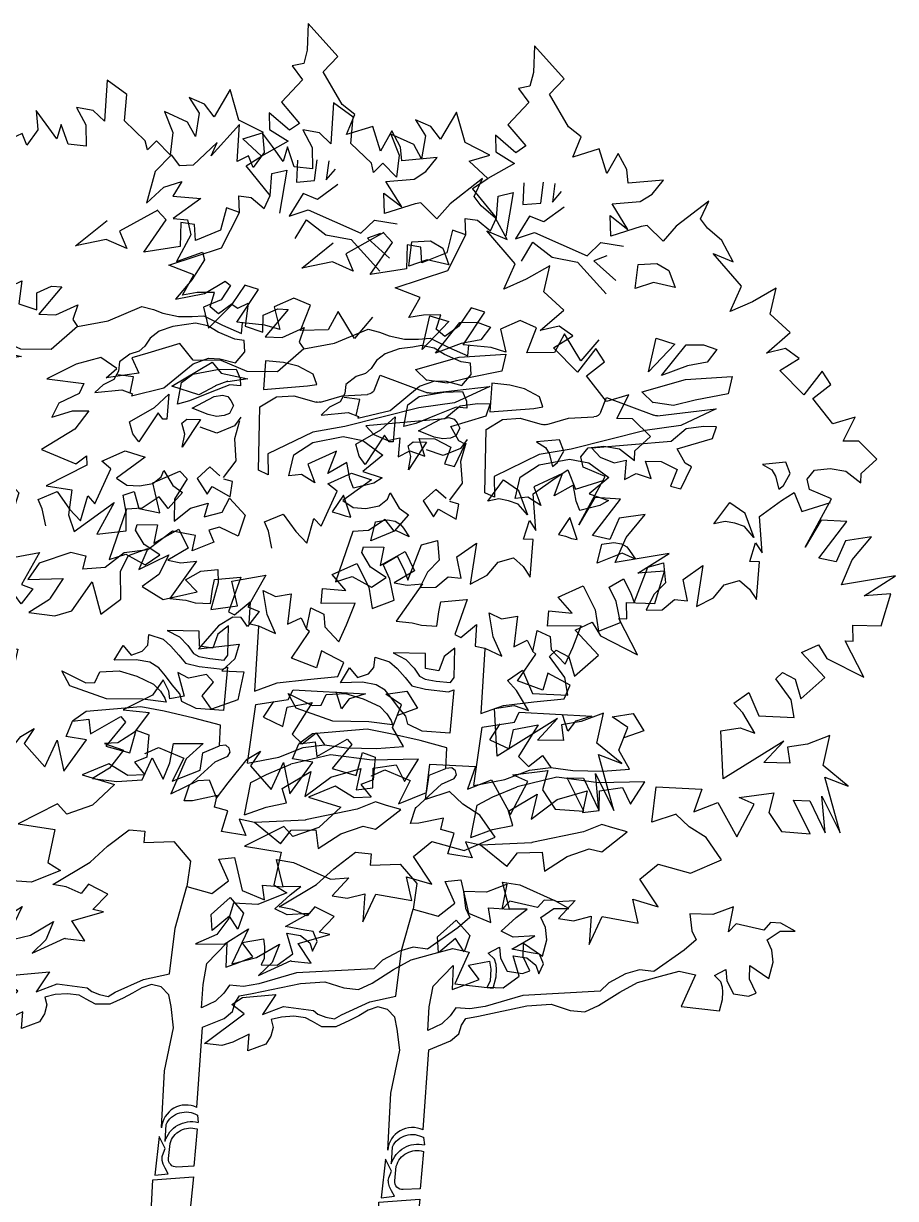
# Model space of a CAD drawing. Header units: millimetres. Extents: x 1514 to 1688, y 984 to 1013.
# Drawn here: x 1516.957 to 1520.075, y 1006.043 to 1010.245 of the extents above; entities that cross this region are included whole.
import ezdxf

# ---------------------------------------------------------------- set-up
doc = ezdxf.new("R2010")
doc.units = ezdxf.units.MM
doc.layers.add('T2', color=5, linetype='Continuous')

# ---------------------------------------------------------------- blocks, each defined once
blk = doc.blocks.new('E13')
at = {"color": 62, "true_color": 0xacc205}
for p, q in [((1.6763, 20.3202), (1.674, 20.2511)), ((1.7534, 20.2347), (1.6763, 20.3202)), ((1.674, 20.2511), (1.6645, 20.2158)), ((1.6645, 20.2158), (1.6348, 20.2097)), ((1.6348, 20.2097), (1.6613, 20.1735)), ((1.7151, 20.1948), (1.7534, 20.2347)), ((1.7534, 20.2347), (1.7534, 20.2347)), ((1.7647, 20.1096), (1.7151, 20.1948)), ((1.1534, 20.1726), (1.1463, 20.0659)), ((1.2047, 20.1354), (1.1534, 20.1726)), ((1.1983, 20.0668), (1.2047, 20.1354)), ((1.367, 20.1278), (1.3931, 20.0868)), ((1.4063, 20.1105), (1.367, 20.1278)), ((2.1297, 19.9168), (2.0451, 19.8513)), ((2.1083, 19.8702), (2.1297, 19.9168)), ((2.1262, 19.8461), (2.1083, 19.8702)), ((2.1635, 19.8138), (2.1262, 19.8461)), ((0.7822, 19.8285), (0.7455, 19.7593)), ((2.1934, 19.7584), (2.1635, 19.8138)), ((0.7455, 19.7593), (0.8128, 19.7834)), ((0.8128, 19.7834), (0.8178, 19.7641)), ((2.1412, 19.7806), (2.1934, 19.7584)), ((2.2143, 19.6951), (2.1412, 19.7806)), ((0.8178, 19.7641), (0.7854, 19.7116)), ((0.7854, 19.7116), (0.7429, 19.6618)), ((0.8179, 19.6761), (0.8715, 19.708)), ((0.8858, 19.6974), (0.861, 19.6595)), ((0.8715, 19.708), (0.8858, 19.6974)), ((2.1854, 19.6291), (2.2143, 19.6951)), ((0.7429, 19.6618), (0.8179, 19.6761)), ((0.861, 19.6595), (0.8152, 19.6411)), ((0.8152, 19.6411), (0.8281, 19.5862)), ((0.8281, 19.5862), (0.8896, 19.6479)), ((0.8896, 19.6479), (0.9048, 19.638)), ((0.9048, 19.638), (0.9316, 19.6511)), ((0.9316, 19.6511), (0.924, 19.5911)), ((0.9708, 19.6197), (1.009, 19.6368)), ((1.0353, 19.6348), (0.976, 19.5636)), ((0.9701, 19.5754), (0.9708, 19.6197)), ((0.924, 19.5911), (0.9701, 19.5754)), ((0.7538, 19.5464), (0.6704, 19.5214)), ((0.7884, 19.5029), (0.7538, 19.5464)), ((0.976, 19.5636), (1.0203, 19.5621)), ((1.9925, 19.5597), (2.0417, 19.5445)), ((0.7331, 19.4351), (0.8383, 19.4972)), ((0.7884, 19.5029), (0.7884, 19.5029)), ((0.8614, 19.5022), (0.7884, 19.5029)), ((0.8383, 19.4972), (0.8616, 19.4689)), ((0.9293, 19.4732), (0.8614, 19.5022)), ((2.3765, 19.4128), (2.3142, 19.4763)), ((2.4247, 19.4743), (2.3765, 19.4128)), ((2.4467, 19.4396), (2.4247, 19.4743)), ((2.0687, 19.4523), (2.1906, 19.4601)), ((2.1906, 19.4601), (2.1796, 19.4154)), ((2.1796, 19.4154), (2.0938, 19.3984)), ((2.4004, 19.4034), (2.4467, 19.4396)), ((2.4521, 19.3369), (2.4004, 19.4034)), ((2.0711, 19.3244), (2.0318, 19.2914)), ((2.0318, 19.2914), (1.8258, 19.2738)), ((2.0473, 19.272), (2.1393, 19.2991)), ((2.068, 19.2345), (2.0473, 19.272)), ((1.7676, 19.2453), (1.818, 19.2357)), ((1.9653, 19.2404), (2.0058, 19.2392)), ((2.0058, 19.2392), (2.047, 19.2182)), ((2.0844, 19.2256), (2.068, 19.2345)), ((2.33, 19.2372), (2.2697, 19.2315)), ((2.2697, 19.2315), (2.2933, 19.2172)), ((2.341, 19.2079), (2.33, 19.2372)), ((0.6836, 19.1839), (0.7541, 19.2137)), ((0.7541, 19.2137), (0.7734, 19.1941)), ((1.9105, 19.1924), (1.9409, 19.2082)), ((2.047, 19.2182), (2.0304, 19.1748)), ((2.047, 19.2182), (2.047, 19.2182)), ((2.0572, 19.1679), (2.0844, 19.2256)), ((2.2933, 19.2172), (2.3034, 19.2013)), ((2.3034, 19.2013), (2.3114, 19.1674)), ((2.3235, 19.177), (2.341, 19.2079)), ((2.3854, 19.1931), (2.4042, 19.2163)), ((2.4042, 19.2163), (2.4451, 19.2208)), ((0.7022, 19.1059), (0.6836, 19.1839)), ((0.7734, 19.1941), (0.7398, 19.1409)), ((2.0304, 19.1748), (2.0572, 19.1679)), ((2.3114, 19.1674), (2.3235, 19.177)), ((2.3917, 19.1661), (2.3854, 19.1931)), ((0.7398, 19.1409), (0.7393, 19.0841)), ((0.8642, 19.1076), (0.8833, 19.144)), ((0.8833, 19.144), (0.9234, 19.0993)), ((2.3186, 19.1376), (2.3513, 19.1586)), ((2.3513, 19.1586), (2.3713, 19.1089)), ((2.4486, 19.1417), (2.3917, 19.1661)), ((0.647, 19.1166), (0.7022, 19.1059)), ((0.7393, 19.0841), (0.7816, 19.1177)), ((0.7816, 19.1177), (0.8273, 19.1304)), ((0.8273, 19.1304), (0.817, 19.0952)), ((0.817, 19.0952), (0.8642, 19.1076)), ((2.1431, 19.0771), (2.1845, 19.1327)), ((2.1845, 19.1327), (2.2233, 19.1059)), ((0.9234, 19.0993), (0.906, 19.0448)), ((0.9741, 19.0821), (1.023, 19.1022)), ((0.9847, 19.0578), (0.9741, 19.0821)), ((1.023, 19.1022), (1.0558, 19.0569)), ((2.1974, 19.0787), (2.1723, 19.0833)), ((2.2225, 19.07), (2.1974, 19.0787)), ((0.7346, 19.0579), (0.6711, 19.0098)), ((0.7943, 19.0466), (0.7346, 19.0579)), ((0.8574, 19.0683), (0.8295, 19.0602)), ((0.8295, 19.0602), (0.8422, 19.0289)), ((0.906, 19.0448), (0.8574, 19.0683)), ((0.9935, 19.0135), (0.9847, 19.0578)), ((1.0558, 19.0569), (1.0838, 19.0264)), ((1.2444, 19.0595), (1.2036, 19.057)), ((1.8389, 18.9743), (1.851, 19.0237)), ((0.8089, 18.9537), (0.8528, 18.9579)), ((1.9353, 18.8721), (1.9707, 18.9642)), ((1.9707, 18.9642), (2.0122, 18.9753)), ((2.0169, 18.9238), (1.9869, 18.8928)), ((1.3854, 18.921), (1.3165, 18.8239)), ((1.7382, 18.8864), (1.803, 18.9156)), ((1.9869, 18.8928), (1.9668, 18.8527)), ((0.8346, 18.854), (0.9043, 18.8639)), ((1.4225, 18.8109), (1.4272, 18.8485)), ((1.9668, 18.8527), (2.0085, 18.8533)), ((2.5324, 18.6778), (2.4839, 18.7725)), ((2.4368, 18.7268), (2.5324, 18.6778)), ((0.7489, 18.69), (0.7651, 18.629)), ((0.7762, 18.6755), (0.7489, 18.69)), ((0.8235, 18.6852), (0.7762, 18.6755)), ((0.8417, 18.6648), (0.8235, 18.6852)), ((0.9207, 18.6921), (0.9046, 18.6194)), ((0.7106, 18.6711), (0.683, 18.6315)), ((0.7254, 18.6415), (0.7106, 18.6711)), ((0.8117, 18.6292), (0.8417, 18.6648)), ((0.8417, 18.6648), (0.8417, 18.6648)), ((0.683, 18.6315), (0.6069, 18.5929)), ((0.7277, 18.6216), (0.7254, 18.6415)), ((0.7651, 18.629), (0.7277, 18.6216)), ((0.8364, 18.5951), (0.8117, 18.6292)), ((0.9046, 18.6194), (0.8364, 18.5951)), ((2.2338, 18.6381), (2.2595, 18.5772)), ((0.6069, 18.5929), (0.6738, 18.5859)), ((0.6738, 18.5859), (0.6358, 18.5347)), ((2.2495, 18.5325), (2.2184, 18.5852)), ((2.2595, 18.5772), (2.3512, 18.5731)), ((0.6358, 18.5347), (0.5928, 18.5076)), ((0.6358, 18.5347), (0.6358, 18.5347)), ((2.1609, 18.5384), (2.2116, 18.5459)), ((2.1674, 18.4137), (2.1609, 18.5384)), ((2.2116, 18.5459), (2.2495, 18.5325)), ((0.5928, 18.5076), (0.5578, 18.5057)), ((0.5578, 18.5057), (0.6076, 18.4886)), ((0.7282, 18.4548), (0.7377, 18.5052)), ((0.7377, 18.5052), (0.8144, 18.5058)), ((0.7377, 18.5052), (0.7377, 18.5052)), ((0.8144, 18.5058), (0.7707, 18.4656)), ((1.201, 18.5028), (1.1497, 18.4404)), ((2.3245, 18.5116), (2.1674, 18.4137)), ((2.2729, 18.4559), (2.3245, 18.5116)), ((0.6076, 18.4886), (0.5707, 18.4411)), ((0.6556, 18.4111), (0.6819, 18.4686)), ((0.6819, 18.4686), (0.7106, 18.4125)), ((0.7707, 18.4656), (0.7305, 18.375)), ((0.8797, 18.4034), (0.9288, 18.4649)), ((0.9288, 18.4649), (0.9637, 18.486)), ((0.9637, 18.486), (0.938, 18.4471)), ((0.5707, 18.4411), (0.5269, 18.4141)), ((0.7106, 18.4125), (0.7282, 18.4548)), ((0.938, 18.4471), (0.991, 18.3862)), ((0.991, 18.3862), (1.0231, 18.4558)), ((1.2869, 18.4367), (1.353, 18.4089)), ((0.5269, 18.4141), (0.59, 18.4066)), ((0.59, 18.4066), (0.6556, 18.4111)), ((0.7305, 18.375), (0.8013, 18.4094)), ((0.8013, 18.4094), (0.8299, 18.411)), ((0.8299, 18.411), (0.849, 18.363)), ((0.849, 18.363), (0.8797, 18.4034)), ((1.2565, 18.4114), (1.2242, 18.3987)), ((1.683, 18.3741), (1.6675, 18.309)), ((2.2476, 18.348), (2.2083, 18.3651)), ((1.8515, 18.2237), (1.9169, 18.2756)), ((2.1626, 18.2029), (2.1226, 18.2609)), ((1.6695, 18.2471), (1.5362, 18.2414)), ((1.7615, 18.2117), (1.8189, 18.2319))]:
    blk.add_line(p, q, dxfattribs=at)
at = {"color": 84, "true_color": 0x2aaf18}
for p, q in [((1.4736, 20.1481), (1.4314, 20.0774)), ((1.496, 20.0687), (1.4736, 20.1481)), ((1.6613, 20.1735), (1.6067, 20.1152)), ((0.9092, 20.1163), (0.8358, 20.0347)), ((0.9029, 20.0201), (0.9092, 20.1163)), ((1.6067, 20.1152), (1.6537, 20.0604)), ((0.9692, 20.0938), (0.973, 20.0443)), ((0.9949, 20.0586), (0.9692, 20.0938)), ((1.074, 20.1018), (1.0979, 20.0564)), ((1.117, 20.0939), (1.074, 20.1018)), ((1.1463, 20.0659), (1.117, 20.0939)), ((1.3025, 20.0911), (1.324, 20.0364)), ((1.3621, 20.0638), (1.3025, 20.0911)), ((1.3931, 20.0868), (1.3828, 20.0262)), ((1.4314, 20.0774), (1.4063, 20.1105)), ((1.5751, 20.0881), (1.5756, 20.0445)), ((1.6277, 20.0424), (1.5751, 20.0881)), ((1.7976, 20.0835), (1.7647, 20.1096)), ((0.8506, 20.0688), (0.7885, 20.0099)), ((0.8358, 20.0347), (0.8506, 20.0688)), ((1.0223, 20.0197), (0.9949, 20.0586)), ((1.0336, 20.0575), (1.0223, 20.0197)), ((1.0516, 20.0061), (1.0336, 20.0575)), ((1.0979, 20.0564), (1.0985, 20.0006)), ((1.2523, 20.0153), (1.1983, 20.0668)), ((1.3828, 20.0262), (1.3621, 20.0638)), ((1.5598, 20.0362), (1.496, 20.0687)), ((1.6537, 20.0604), (1.6277, 20.0424)), ((1.7757, 20.031), (1.7976, 20.0835)), ((0.7318, 20.037), (0.6895, 19.994)), ((0.7542, 20.008), (0.7318, 20.037)), ((0.9324, 20.0341), (0.9029, 20.0201)), ((0.9442, 20.0037), (0.9324, 20.0341)), ((0.9729, 20.0432), (0.9442, 20.0037)), ((0.973, 20.0443), (0.9729, 20.0432)), ((1.324, 20.0364), (1.3177, 19.9789)), ((1.5066, 20.0205), (1.5598, 20.0362)), ((1.5756, 20.0445), (1.6244, 20.0142)), ((1.8445, 20.0523), (1.7757, 20.031)), ((1.8642, 19.9883), (1.8445, 20.0523)), ((1.8939, 20.0409), (1.8642, 19.9883)), ((1.9162, 19.9986), (1.8939, 20.0409)), ((0.6895, 19.994), (0.6672, 19.9112)), ((0.7885, 20.0099), (0.7542, 20.008)), ((1.0985, 20.0006), (1.0516, 20.0061)), ((1.258, 19.9911), (1.2523, 20.0153)), ((1.2815, 20.015), (1.258, 19.9911)), ((1.3177, 19.9789), (1.2815, 20.015)), ((1.5551, 19.9751), (1.5066, 20.0205)), ((1.6244, 20.0142), (1.5551, 19.9751)), ((1.9202, 19.9631), (1.9162, 19.9986)), ((0.7121, 19.9533), (0.7595, 19.9678)), ((0.7595, 19.9678), (0.7358, 19.9298)), ((0.7595, 19.9678), (0.7595, 19.9678)), ((1.5153, 19.9497), (1.5551, 19.9751)), ((2.0118, 19.9713), (1.9202, 19.9631)), ((1.9825, 19.9348), (2.0118, 19.9713)), ((0.6672, 19.9112), (0.7121, 19.9533)), ((1.5776, 19.8729), (1.5153, 19.9497)), ((1.9515, 19.9153), (1.9825, 19.9348)), ((0.7358, 19.9298), (0.8084, 19.9231)), ((0.8084, 19.9231), (0.7362, 19.8718)), ((1.8782, 19.9095), (1.9515, 19.9153)), ((1.9194, 19.843), (1.8782, 19.9095)), ((0.7362, 19.8718), (0.7738, 19.8681)), ((1.4961, 19.8716), (1.5279, 19.8673)), ((1.4976, 19.8287), (1.4961, 19.8716)), ((1.8729, 19.8788), (1.9194, 19.843)), ((1.8745, 19.8256), (1.8729, 19.8788)), ((0.7738, 19.8681), (0.7822, 19.8285)), ((1.4634, 19.8408), (1.4486, 19.7821)), ((1.4976, 19.8287), (1.4634, 19.8408)), ((1.5279, 19.8673), (1.5618, 19.839)), ((1.9541, 19.8506), (1.8745, 19.8256)), ((1.9695, 19.8532), (1.9541, 19.8506)), ((2.011, 19.8122), (1.9695, 19.8532)), ((1.9695, 19.8532), (1.9695, 19.8532)), ((2.0451, 19.8513), (2.011, 19.8122)), ((2.0451, 19.8513), (2.0451, 19.8513)), ((0.7822, 19.8285), (0.7822, 19.8285)), ((1.2848, 19.8347), (1.1858, 19.7795)), ((1.2491, 19.7254), (1.3067, 19.8092)), ((1.2847, 19.8336), (1.2848, 19.8347)), ((1.3067, 19.8092), (1.2847, 19.8336)), ((1.4508, 19.7365), (1.4976, 19.8287)), ((1.0711, 19.742), (1.1531, 19.8077)), ((1.1858, 19.7795), (1.2043, 19.7345)), ((1.3449, 19.8025), (1.3431, 19.7401)), ((1.3804, 19.7968), (1.3449, 19.8025)), ((1.383, 19.756), (1.3804, 19.7968)), ((1.4486, 19.7821), (1.383, 19.756)), ((1.1512, 19.7586), (1.0711, 19.742)), ((1.2043, 19.7345), (1.1512, 19.7586)), ((1.9379, 19.6889), (1.9457, 19.7517)), ((1.9457, 19.7517), (1.9941, 19.7547)), ((1.9941, 19.7547), (2.026, 19.736)), ((1.3431, 19.7401), (1.2491, 19.7254)), ((1.3136, 19.6912), (1.4508, 19.7365)), ((1.3431, 19.7401), (1.3431, 19.7401)), ((2.026, 19.736), (2.0424, 19.6923)), ((1.3791, 19.6662), (1.3136, 19.6912)), ((1.9857, 19.705), (1.9379, 19.6889)), ((2.0424, 19.6923), (1.9857, 19.705)), ((2.3048, 19.6901), (2.2434, 19.655)), ((2.2893, 19.6222), (2.3048, 19.6901)), ((1.3493, 19.6135), (1.3791, 19.6662)), ((1.009, 19.6368), (1.0353, 19.6348)), ((1.5115, 19.639), (1.4783, 19.5904)), ((1.4909, 19.5431), (1.5467, 19.6279)), ((1.5467, 19.6279), (1.5115, 19.639)), ((2.2434, 19.655), (2.1854, 19.6291)), ((1.3877, 19.62), (1.3493, 19.6135)), ((1.4324, 19.6204), (1.3877, 19.62)), ((1.4209, 19.5834), (1.4324, 19.6204)), ((1.6387, 19.6057), (1.5877, 19.5831)), ((1.6819, 19.5872), (1.6387, 19.6057)), ((2.3415, 19.5747), (2.2893, 19.6222)), ((1.0203, 19.5621), (1.0772, 19.588)), ((1.0772, 19.588), (1.064, 19.55)), ((1.1558, 19.5468), (1.2439, 19.5837)), ((1.2439, 19.5837), (1.2736, 19.5757)), ((1.2984, 19.5662), (1.3386, 19.5575)), ((1.4433, 19.5646), (1.4209, 19.5834)), ((1.4783, 19.5904), (1.4433, 19.5646)), ((1.5877, 19.5831), (1.6021, 19.524)), ((1.6561, 19.5218), (1.6819, 19.5872)), ((1.7546, 19.5711), (1.7282, 19.523)), ((1.7966, 19.5008), (1.7546, 19.5711)), ((2.2797, 19.5214), (2.3415, 19.5747)), ((1.064, 19.55), (1.0767, 19.532)), ((1.0767, 19.532), (1.1558, 19.5468)), ((1.5632, 19.5357), (1.4909, 19.5431)), ((1.6021, 19.524), (1.5632, 19.5357)), ((1.8436, 19.5559), (1.7966, 19.5008)), ((1.9725, 19.4721), (1.9925, 19.5597)), ((2.0417, 19.5445), (1.9725, 19.4721)), ((2.007, 19.4627), (2.0707, 19.5423)), ((2.0707, 19.5423), (2.1154, 19.5427)), ((2.1154, 19.5427), (2.1505, 19.5305)), ((0.5483, 19.5099), (0.4844, 19.4921)), ((0.5897, 19.4813), (0.5483, 19.5099)), ((0.6704, 19.5214), (0.6288, 19.5086)), ((0.6288, 19.5086), (0.6475, 19.4693)), ((1.0767, 19.532), (1.0077, 19.4721)), ((1.7282, 19.523), (1.6561, 19.5218)), ((2.1505, 19.5305), (2.1252, 19.4973)), ((2.3288, 19.5329), (2.2797, 19.5214)), ((2.3142, 19.4763), (2.3647, 19.5074)), ((2.3647, 19.5074), (2.3288, 19.5329)), ((0.4844, 19.4921), (0.4084, 19.4543)), ((0.5623, 19.4569), (0.5897, 19.4813)), ((1.0077, 19.4721), (0.9293, 19.4732)), ((1.2512, 19.4808), (1.2369, 19.4678)), ((1.265, 19.5016), (1.2512, 19.4808)), ((2.0741, 19.4879), (2.007, 19.4627)), ((2.1252, 19.4973), (2.0741, 19.4879)), ((0.4084, 19.4543), (0.5041, 19.4424)), ((0.5041, 19.4424), (0.4918, 19.4157)), ((0.6475, 19.4693), (0.5623, 19.4569)), ((0.8789, 19.4478), (0.8458, 19.436)), ((0.8616, 19.4689), (0.9306, 19.4541)), ((0.9306, 19.4541), (0.8788, 19.4467)), ((0.8788, 19.4467), (0.8789, 19.4478)), ((1.2125, 19.4602), (1.1855, 19.4395)), ((1.2369, 19.4678), (1.2125, 19.4602)), ((1.9564, 19.4203), (2.0687, 19.4523)), ((0.4918, 19.4157), (0.4396, 19.3913)), ((0.8034, 19.4127), (0.7331, 19.4351)), ((0.8457, 19.4352), (0.8034, 19.4127)), ((0.8458, 19.436), (0.8457, 19.4352)), ((1.1826, 19.4159), (1.1707, 19.3941)), ((1.1855, 19.4395), (1.1826, 19.4159)), ((1.9845, 19.3916), (1.9563, 19.4192)), ((0.4396, 19.3913), (0.4208, 19.3548)), ((0.4396, 19.3913), (0.4396, 19.3913)), ((1.1707, 19.3941), (1.1431, 19.3802)), ((1.2223, 19.4007), (1.1814, 19.4057)), ((1.2129, 19.3586), (1.2223, 19.4007)), ((1.849, 19.3683), (1.8632, 19.4055)), ((1.8632, 19.4055), (1.9867, 19.3595)), ((2.0378, 19.3846), (1.9845, 19.3924)), ((1.9845, 19.3924), (1.9845, 19.3916)), ((2.0938, 19.3984), (2.0378, 19.3846)), ((0.4208, 19.3548), (0.4751, 19.3707)), ((0.4751, 19.3707), (0.5168, 19.3713)), ((0.5168, 19.3713), (0.481, 19.3237)), ((1.1431, 19.3802), (1.1215, 19.3599)), ((1.1215, 19.3599), (1.1913, 19.3671)), ((1.1913, 19.3671), (1.2189, 19.3563)), ((1.2167, 19.3519), (1.3005, 19.372)), ((1.2189, 19.3563), (1.2167, 19.3519)), ((1.2769, 19.3215), (1.3137, 19.3558)), ((1.3137, 19.3558), (1.3087, 19.2907)), ((1.9963, 19.3584), (2.1482, 19.3761)), ((2.149, 19.3761), (2.0566, 19.3331)), ((2.1482, 19.3761), (2.149, 19.3761)), ((2.5103, 19.3541), (2.4521, 19.3369)), ((2.479, 19.2921), (2.5103, 19.3541)), ((0.481, 19.3237), (0.3943, 19.2705)), ((1.2115, 19.284), (1.2769, 19.3215)), ((2.0566, 19.3331), (1.9639, 19.3201)), ((2.1162, 19.3304), (2.0711, 19.3244)), ((2.1492, 19.3298), (2.1162, 19.3304)), ((2.1393, 19.2991), (2.1492, 19.3298)), ((1.2861, 19.3076), (1.2359, 19.2318)), ((1.2981, 19.2907), (1.2861, 19.3076)), ((1.3087, 19.2907), (1.2981, 19.2907)), ((1.3477, 19.2801), (1.3606, 19.2905)), ((1.3958, 19.2897), (1.3485, 19.2175)), ((1.3606, 19.2905), (1.3958, 19.2897)), ((2.5199, 19.2919), (2.479, 19.2921)), ((2.5664, 19.2456), (2.5199, 19.2919)), ((0.3943, 19.2705), (0.4835, 19.2334)), ((1.2205, 19.2528), (1.2115, 19.284)), ((1.355, 19.2519), (1.3477, 19.2801)), ((0.5116, 19.2293), (0.406, 19.1759)), ((0.4835, 19.2334), (0.5108, 19.254)), ((0.5108, 19.254), (0.5116, 19.2293)), ((0.5108, 19.254), (0.5108, 19.254)), ((1.2359, 19.2318), (1.2205, 19.2528)), ((1.3485, 19.2175), (1.355, 19.2519)), ((2.5256, 19.2081), (2.5664, 19.2456)), ((1.5717, 19.2004), (1.5724, 19.1462)), ((2.4451, 19.2208), (2.4863, 19.2138)), ((2.4863, 19.2138), (2.5249, 19.1835)), ((2.5249, 19.1835), (2.5256, 19.2081)), ((0.406, 19.1759), (0.4726, 19.1652)), ((0.4726, 19.1652), (0.4647, 19.1003)), ((1.2721, 19.1237), (1.2942, 19.141)), ((1.2942, 19.141), (1.3012, 19.1575)), ((1.3012, 19.1575), (1.3239, 19.1179)), ((1.4201, 19.1664), (1.3871, 19.1367)), ((1.3871, 19.1367), (1.4135, 19.0954)), ((1.4466, 19.1433), (1.4201, 19.1664)), ((1.5724, 19.1462), (1.5467, 19.1577)), ((2.2613, 19.0965), (2.3186, 19.1376)), ((2.3186, 19.1376), (2.3186, 19.1376)), ((2.3802, 19.0162), (2.4486, 19.1417)), ((0.4795, 19.0574), (0.583, 19.1329)), ((0.583, 19.1329), (0.5377, 19.0503)), ((1.2374, 19.1169), (1.2721, 19.1237)), ((1.2374, 19.1169), (1.2374, 19.1169)), ((1.3239, 19.1179), (1.349, 19.1)), ((1.4135, 19.0954), (1.4267, 19.1152)), ((1.4267, 19.1152), (1.473, 19.0888)), ((1.4796, 19.1284), (1.4565, 19.135)), ((1.473, 19.0888), (1.4796, 19.1284)), ((2.3713, 19.1089), (2.446, 19.1325)), ((0.4647, 19.1003), (0.4795, 19.0574)), ((0.4647, 19.1003), (0.4647, 19.1003)), ((1.2883, 19.0884), (1.2444, 19.0595)), ((1.3117, 19.0582), (1.2883, 19.0884)), ((1.349, 19.1), (1.3117, 19.0582)), ((2.1723, 19.0833), (2.1431, 19.0771)), ((2.2233, 19.1059), (2.2232, 19.1051)), ((2.2232, 19.1051), (2.2468, 19.0416)), ((2.2684, 19.0012), (2.2613, 19.0965)), ((2.4216, 19.0869), (2.3802, 19.0162)), ((2.416, 18.988), (2.4887, 19.0829)), ((2.4887, 19.0829), (2.4216, 19.0869)), ((2.4887, 19.0829), (2.4887, 19.0829)), ((1.7571, 19.0449), (1.7726, 19.0392)), ((2.2468, 19.0416), (2.2225, 19.07)), ((1.2268, 19.0021), (1.2317, 19.0169)), ((1.2317, 19.0169), (1.2847, 19.0159)), ((1.2847, 19.0159), (1.2745, 18.9682)), ((1.7726, 19.0392), (1.7875, 19.0361)), ((1.851, 19.0237), (1.8828, 19.0288)), ((1.8828, 19.0288), (1.9023, 19.0254)), ((1.9023, 19.0254), (1.916, 19.0168)), ((1.916, 19.0168), (1.9237, 19.0076)), ((2.2363, 18.979), (2.2514, 19.0272)), ((2.2514, 19.0272), (2.2684, 19.0012)), ((2.4849, 19.0328), (2.4607, 18.9778)), ((2.5528, 19.0428), (2.4849, 19.0328)), ((2.5028, 18.9833), (2.5528, 19.0428)), ((0.4704, 19.0024), (0.3879, 18.9746)), ((0.5087, 18.9927), (0.4704, 19.0024)), ((0.5015, 18.9591), (0.5106, 18.9925)), ((0.5106, 18.9925), (0.5087, 18.9927)), ((1.2496, 18.9644), (1.2268, 19.0021)), ((1.2745, 18.9682), (1.3399, 19.0049)), ((1.3399, 19.0049), (1.3644, 18.9548)), ((1.9042, 19.0007), (1.8389, 18.9743)), ((1.939, 18.9847), (1.9042, 19.0007)), ((1.9237, 19.0076), (1.939, 18.9847)), ((2.4607, 18.9778), (2.416, 18.988)), ((0.3879, 18.9746), (0.359, 18.9321)), ((0.5595, 18.9633), (0.5015, 18.9591)), ((1.2901, 18.9378), (1.2496, 18.9644)), ((1.3644, 18.9548), (1.3109, 18.9237)), ((2.063, 18.9325), (2.114, 18.9684)), ((2.114, 18.9684), (2.0974, 18.8616)), ((2.2617, 18.9779), (2.2363, 18.979)), ((2.2534, 18.88), (2.2617, 18.9779)), ((2.475, 18.918), (2.5028, 18.9833)), ((0.359, 18.9321), (0.4501, 18.9346)), ((0.4501, 18.9346), (0.4169, 18.8833)), ((0.4732, 18.8506), (0.5255, 18.9261)), ((0.5255, 18.9261), (0.5483, 18.8418)), ((1.2521, 18.9122), (1.2901, 18.9378)), ((1.3109, 18.9237), (1.3453, 18.9173)), ((2.0739, 18.8767), (2.063, 18.9325)), ((2.17, 18.9186), (2.2098, 18.9299)), ((2.2098, 18.9299), (2.2354, 18.9071)), ((2.6151, 18.9414), (2.475, 18.918)), ((2.5335, 18.89), (2.6151, 18.9414)), ((1.3453, 18.9173), (1.3854, 18.921)), ((2.1417, 18.8848), (2.17, 18.9186)), ((2.2354, 18.9071), (2.2534, 18.88)), ((2.6032, 18.8949), (2.5335, 18.89)), ((2.5779, 18.8116), (2.6032, 18.8949)), ((0.4148, 18.8805), (0.3611, 18.8467)), ((0.4169, 18.8833), (0.4148, 18.8805)), ((1.4272, 18.8485), (1.433, 18.8738)), ((1.433, 18.8738), (1.4998, 18.88)), ((1.5008, 18.8799), (1.4693, 18.7895)), ((1.4998, 18.88), (1.5008, 18.8799)), ((2.0974, 18.8616), (2.1417, 18.8848)), ((2.2534, 18.88), (2.2534, 18.88)), ((0.3611, 18.8467), (0.4286, 18.8377)), ((0.4286, 18.8377), (0.4732, 18.8506)), ((1.5588, 18.8452), (1.5909, 18.8295)), ((1.5692, 18.7827), (1.5588, 18.8452)), ((1.3165, 18.8239), (1.3579, 18.8197)), ((1.3579, 18.8197), (1.382, 18.8132)), ((1.382, 18.8132), (1.4225, 18.8109)), ((1.4846, 18.7816), (1.5251, 18.8155)), ((1.5251, 18.8155), (1.5219, 18.7589)), ((1.5251, 18.8155), (1.5251, 18.8155)), ((2.5047, 18.7717), (2.5041, 18.8134)), ((2.5041, 18.8134), (2.5779, 18.8116)), ((1.4693, 18.7895), (1.4846, 18.7816)), ((1.5911, 18.7328), (1.5692, 18.7827)), ((2.4839, 18.7725), (2.5047, 18.7717)), ((1.3924, 18.7393), (1.3091, 18.7411)), ((1.3932, 18.7006), (1.3924, 18.7393)), ((1.4692, 18.7535), (1.441, 18.7318)), ((1.5219, 18.7589), (1.5469, 18.7532)), ((1.5469, 18.7532), (1.5911, 18.7328)), ((2.3706, 18.7422), (2.415, 18.7626)), ((2.4311, 18.6769), (2.3706, 18.7422)), ((2.415, 18.7626), (2.4368, 18.7268)), ((2.415, 18.7626), (2.415, 18.7626)), ((1.2588, 18.703), (1.262, 18.7304)), ((1.441, 18.7318), (1.4279, 18.6949)), ((0.863, 18.6946), (0.9207, 18.6921)), ((1.1716, 18.6634), (1.1954, 18.7022)), ((1.1954, 18.7022), (1.2162, 18.677)), ((1.1954, 18.7022), (1.1954, 18.7022)), ((1.2162, 18.677), (1.2443, 18.6871)), ((1.2443, 18.6871), (1.2588, 18.703)), ((1.4279, 18.6949), (1.3932, 18.7006)), ((1.7109, 18.6884), (1.698, 18.644)), ((1.7691, 18.6575), (1.7109, 18.6884)), ((2.3039, 18.6734), (2.3212, 18.6902)), ((2.3212, 18.6902), (2.3539, 18.6725)), ((2.3212, 18.6902), (2.3212, 18.6902)), ((1.698, 18.644), (1.6325, 18.6687)), ((1.7531, 18.6216), (1.7691, 18.6575)), ((2.3441, 18.6191), (2.3039, 18.6734)), ((2.3539, 18.6725), (2.369, 18.6218)), ((2.369, 18.6218), (2.4311, 18.6769)), ((1.0566, 18.5972), (1.0358, 18.6359)), ((1.0358, 18.6359), (1.0978, 18.6046)), ((1.1217, 18.6055), (1.1341, 18.633)), ((2.1949, 18.6105), (2.2338, 18.6381)), ((2.3512, 18.5731), (2.3441, 18.6191)), ((1.0978, 18.6046), (1.1217, 18.6055)), ((2.2184, 18.5852), (2.1949, 18.6105)), ((1.5601, 18.5151), (1.5871, 18.5566)), ((1.7627, 18.5375), (1.749, 18.5813)), ((1.7828, 18.5636), (1.7627, 18.5375)), ((1.8255, 18.5763), (1.7836, 18.5635)), ((1.8784, 18.5752), (1.9329, 18.5832)), ((1.9188, 18.5475), (1.8784, 18.5752)), ((1.9329, 18.5832), (1.9609, 18.5386)), ((1.0989, 18.5306), (1.0637, 18.5049)), ((1.6105, 18.4915), (1.622, 18.5418)), ((1.622, 18.5418), (1.6862, 18.5539)), ((1.6862, 18.5539), (1.6344, 18.4715)), ((1.8954, 18.4886), (1.9188, 18.5475)), ((1.9609, 18.5386), (1.9083, 18.5199)), ((2.4442, 18.5262), (2.3865, 18.5041)), ((2.4269, 18.448), (2.4442, 18.5262)), ((1.0465, 18.4653), (1.0637, 18.5049)), ((1.0637, 18.5049), (1.1057, 18.5101)), ((1.1057, 18.5101), (1.1104, 18.4718)), ((1.1104, 18.4718), (1.1888, 18.517)), ((1.1888, 18.517), (1.201, 18.5028)), ((1.5601, 18.5151), (1.6105, 18.4915)), ((2.3245, 18.5116), (2.3245, 18.5116)), ((2.3865, 18.5041), (2.3347, 18.4956)), ((2.3347, 18.4956), (2.3402, 18.4546)), ((1.0998, 18.4567), (1.0465, 18.4653)), ((1.2127, 18.4223), (1.2286, 18.4817)), ((1.2286, 18.4817), (1.2618, 18.4697)), ((1.2618, 18.4697), (1.2565, 18.4114)), ((1.6344, 18.4715), (1.6609, 18.4459)), ((1.6609, 18.4459), (1.6972, 18.4743)), ((1.6972, 18.4743), (1.7186, 18.4434)), ((1.9238, 18.4391), (1.8954, 18.4886)), ((1.0231, 18.4558), (1.0404, 18.3748)), ((1.0404, 18.3748), (1.0998, 18.4567)), ((1.1497, 18.4404), (1.2127, 18.4223)), ((1.2524, 18.4212), (1.2869, 18.4367)), ((1.4023, 18.423), (1.4453, 18.4405)), ((1.4617, 18.4422), (1.4453, 18.4405)), ((1.4706, 18.4348), (1.4617, 18.4422)), ((1.4735, 18.4243), (1.4706, 18.4348)), ((2.3402, 18.4546), (2.2729, 18.4559)), ((2.4918, 18.3945), (2.4269, 18.448)), ((1.2524, 18.4203), (1.2524, 18.4212)), ((1.353, 18.4089), (1.3227, 18.3486)), ((1.395, 18.378), (1.4023, 18.423)), ((1.4346, 18.3996), (1.4671, 18.4142)), ((1.4671, 18.4142), (1.4735, 18.4243)), ((1.9263, 18.3479), (1.9629, 18.4058)), ((2.4711, 18.2729), (2.4311, 18.4181)), ((2.4311, 18.4181), (2.4918, 18.3945)), ((1.1575, 18.3943), (1.0882, 18.3655)), ((1.2074, 18.364), (1.1575, 18.3943)), ((1.2242, 18.3987), (1.2511, 18.3655)), ((1.3227, 18.3486), (1.395, 18.378)), ((1.3674, 18.3385), (1.4346, 18.3996)), ((1.6084, 18.3295), (1.683, 18.3741)), ((1.735, 18.3596), (1.8133, 18.382)), ((1.8133, 18.382), (1.8014, 18.3261)), ((1.8446, 18.3314), (1.8455, 18.3825)), ((1.8455, 18.3825), (1.905, 18.3913)), ((1.905, 18.3913), (1.9263, 18.3479)), ((1.9814, 18.3009), (1.9923, 18.393)), ((1.9923, 18.393), (2.1114, 18.3868)), ((2.1114, 18.3868), (2.0907, 18.3278)), ((2.2083, 18.3651), (2.2991, 18.3771)), ((2.2991, 18.3771), (2.2857, 18.3261)), ((1.0882, 18.3655), (1.1723, 18.3401)), ((1.2511, 18.3655), (1.2074, 18.364)), ((1.6675, 18.309), (1.735, 18.3596)), ((2.0907, 18.3278), (2.1532, 18.3522)), ((2.1532, 18.3522), (2.2023, 18.2624)), ((2.2023, 18.2624), (2.2476, 18.348)), ((2.3933, 18.2705), (2.3499, 18.358)), ((2.3499, 18.358), (2.3923, 18.3567)), ((2.3923, 18.3567), (2.4325, 18.2732)), ((2.4235, 18.3686), (2.4711, 18.2729)), ((2.4325, 18.2732), (2.4235, 18.3686)), ((1.4392, 18.3113), (1.3756, 18.298)), ((1.4323, 18.2815), (1.4392, 18.3113)), ((1.6199, 18.2926), (1.6084, 18.3295)), ((1.8014, 18.3261), (1.8446, 18.3314)), ((2.0447, 18.3218), (1.9814, 18.3009)), ((2.0437, 18.3219), (2.0447, 18.3218)), ((2.0782, 18.2889), (2.0437, 18.3219)), ((2.2857, 18.3261), (2.319, 18.2762)), ((1.4676, 18.272), (1.4323, 18.2815)), ((1.5103, 18.2612), (1.5668, 18.2815)), ((1.5668, 18.2815), (1.6199, 18.2926)), ((1.8513, 18.2949), (1.8033, 18.2759)), ((1.8798, 18.286), (1.8513, 18.2949)), ((1.9169, 18.2756), (1.8798, 18.286)), ((2.1226, 18.2609), (2.0782, 18.2889)), ((1.451, 18.2184), (1.4676, 18.272)), ((1.497, 18.25), (1.5138, 18.2079)), ((1.5362, 18.2414), (1.497, 18.25)), ((1.8033, 18.2759), (1.6696, 18.2482)), ((2.319, 18.2762), (2.3933, 18.2705)), ((1.6042, 18.1858), (1.5362, 18.2414)), ((1.6042, 18.1858), (1.6324, 18.2215)), ((1.6324, 18.2215), (1.696, 18.2224)), ((1.6696, 18.2482), (1.6695, 18.2471)), ((1.696, 18.2224), (1.7026, 18.1737)), ((1.8189, 18.2319), (1.8515, 18.2237)), ((1.5138, 18.2079), (1.451, 18.2184)), ((1.7026, 18.1737), (1.7615, 18.2117)), ((1.9503, 18.1528), (1.9977, 18.1917)), ((1.9977, 18.1917), (2.0822, 18.1682)), ((2.0822, 18.1682), (2.1626, 18.2029)), ((1.1095, 18.1384), (1.1543, 18.1796)), ((0.9987, 18.1374), (1.032, 18.1167)), ((1.0122, 18.0803), (1.1095, 18.1384)), ((1.3704, 18.1412), (1.3604, 18.0745)), ((1.4436, 18.1461), (1.4848, 18.1505)), ((1.4688, 18.09), (1.4436, 18.1461)), ((1.4848, 18.1505), (1.5048, 18.0645)), ((1.5935, 18.1449), (1.6384, 18.1377)), ((1.6116, 18.0742), (1.5935, 18.1449)), ((1.6384, 18.1377), (1.7344, 18.0943)), ((1.9979, 18.0807), (1.9503, 18.1528)), ((1.032, 18.1167), (0.9566, 18.0865)), ((1.7344, 18.0943), (1.782, 18.0972)), ((1.782, 18.0972), (1.7387, 18.0504)), ((1.9319, 18.1001), (1.9979, 18.0807)), ((1.9462, 18.0384), (1.9319, 18.1001)), ((0.8936, 18.0905), (0.8811, 18.0506)), ((0.9566, 18.0865), (0.8936, 18.0905)), ((1.0469, 18.0739), (1.0122, 18.0803)), ((1.0854, 18.0568), (1.0469, 18.0739)), ((1.1051, 18.0808), (1.0854, 18.0568)), ((1.1554, 18.0553), (1.1051, 18.0808)), ((1.3604, 18.0745), (1.4254, 18.0563)), ((1.4254, 18.0563), (1.4688, 18.09)), ((1.557, 18.0784), (1.6116, 18.0742)), ((1.5627, 18.0401), (1.557, 18.0784)), ((1.6571, 18.0745), (1.6116, 18.0742)), ((1.629, 18.0532), (1.6571, 18.0745)), ((2.1941, 18.0808), (2.1403, 18.0603)), ((2.1805, 18.0156), (2.1941, 18.0808)), ((0.8811, 18.0506), (0.8503, 18.0085)), ((1.1163, 18.0147), (1.1554, 18.0553)), ((1.5048, 18.0645), (1.5627, 18.0401)), ((1.5894, 18.0172), (1.629, 18.0532)), ((1.7387, 18.0504), (1.778, 18.0445)), ((1.778, 18.0445), (1.8235, 18.0561)), ((1.8235, 18.0561), (1.8187, 17.9826)), ((1.8187, 17.9826), (1.8519, 18.055)), ((1.8519, 18.055), (1.9462, 18.0384)), ((2.1403, 18.0603), (2.0806, 18.0622)), ((2.0806, 18.0622), (2.0851, 18.0182)), ((2.201, 18.0367), (2.1805, 18.0156)), ((2.2728, 18.0199), (2.201, 18.0367)), ((2.2903, 18.0394), (2.2728, 18.0199)), ((2.3168, 18.0384), (2.2903, 18.0394)), ((2.3541, 18.0174), (2.3168, 18.0384)), ((0.8503, 18.0085), (0.7945, 17.9844)), ((0.8692, 17.9832), (0.9328, 18.023)), ((0.9328, 18.023), (0.8891, 17.9325)), ((1.0618, 17.9856), (1.1443, 18.0088)), ((1.1163, 18.0147), (1.1163, 18.0147)), ((1.1443, 18.0088), (1.1163, 18.0147)), ((1.6212, 18.0015), (1.5894, 18.0172)), ((2.0851, 18.0182), (2.0966, 17.9946)), ((2.2812, 17.9946), (2.3152, 18.0177)), ((2.3152, 18.0177), (2.3541, 18.0174)), ((0.7945, 17.9844), (0.8692, 17.9832)), ((0.9537, 17.9484), (1.0135, 17.9836)), ((1.0135, 17.9836), (0.9936, 17.9358)), ((1.0957, 17.9337), (1.0618, 17.9856)), ((1.617, 17.9707), (1.6775, 18.0048)), ((1.6775, 18.0048), (1.6212, 18.0015)), ((2.0966, 17.9946), (2.0658, 17.9675)), ((2.2935, 17.9682), (2.2812, 17.9946)), ((0.8891, 17.9325), (0.9537, 17.9484)), ((0.9537, 17.9484), (0.9537, 17.9484)), ((1.6674, 17.9611), (1.617, 17.9707)), ((1.6205, 17.9534), (1.6561, 17.9477)), ((1.6362, 17.8999), (1.6205, 17.9534)), ((1.6561, 17.9477), (1.6801, 17.9288)), ((1.689, 17.9576), (1.6674, 17.9611)), ((1.6993, 17.9322), (1.689, 17.9576)), ((2.2968, 17.9365), (2.2935, 17.9682)), ((0.9587, 17.9017), (1.0432, 17.9407)), ((0.9936, 17.9358), (0.9587, 17.9017)), ((1.0432, 17.9407), (1.0442, 17.9395)), ((1.0442, 17.9395), (1.0957, 17.9337)), ((1.4648, 17.9282), (1.4619, 17.8651)), ((1.5047, 17.9289), (1.5596, 17.9391)), ((1.5324, 17.8919), (1.5047, 17.9289)), ((1.5596, 17.9391), (1.5629, 17.9188)), ((1.5629, 17.9188), (1.5614, 17.8878)), ((1.6801, 17.9288), (1.6878, 17.9065)), ((1.6878, 17.9065), (1.6993, 17.9322)), ((2.1444, 17.9019), (2.1741, 17.9175)), ((2.1741, 17.9175), (2.1764, 17.8881)), ((2.2354, 17.892), (2.2363, 17.9279)), ((2.2363, 17.9279), (2.2859, 17.8938)), ((2.2859, 17.8938), (2.2968, 17.9365)), ((1.4961, 17.8776), (1.5324, 17.8919)), ((1.5614, 17.8878), (1.5536, 17.8713)), ((1.5952, 17.87), (1.6362, 17.8999)), ((2.0522, 17.9136), (2.0953, 17.9038)), ((2.0953, 17.9038), (2.0576, 17.8214)), ((2.161, 17.8855), (2.1444, 17.9019)), ((2.1649, 17.8719), (2.161, 17.8855)), ((2.1764, 17.8881), (2.1939, 17.8545)), ((2.2527, 17.8557), (2.2354, 17.892)), ((0.9173, 17.845), (1.0035, 17.8528)), ((1.0035, 17.8528), (0.9691, 17.8005)), ((1.4619, 17.8651), (1.4961, 17.8776)), ((1.5536, 17.8713), (1.5952, 17.87)), ((2.1658, 17.8594), (2.1649, 17.8719)), ((2.1651, 17.8397), (2.1658, 17.8594)), ((2.1939, 17.8545), (2.2332, 17.8486)), ((2.2332, 17.8486), (2.2527, 17.8557)), ((0.8894, 17.8263), (0.9173, 17.845)), ((0.9208, 17.8023), (0.8894, 17.8263)), ((2.1572, 17.81), (2.1651, 17.8397)), ((0.8183, 17.7248), (0.9208, 17.8023)), ((2.0576, 17.8214), (2.1572, 17.81)), ((0.9969, 17.7669), (0.9903, 17.7439)), ((0.9917, 17.7874), (0.9969, 17.7669)), ((0.9969, 17.7669), (0.9969, 17.7669)), ((0.9338, 17.749), (0.8914, 17.7287)), ((0.9305, 17.7057), (0.9338, 17.749)), ((0.9903, 17.7439), (0.9773, 17.723)), ((0.8633, 17.7195), (0.8183, 17.7248)), ((0.8914, 17.7287), (0.8633, 17.7195)), ((0.9773, 17.723), (0.9305, 17.7057)), ((0.9305, 17.7057), (0.9305, 17.7057)), ((0.9773, 17.723), (0.9773, 17.723))]:
    blk.add_line(p, q, dxfattribs=at)
at = {"color": 45, "true_color": 0xba8d4a}
for p, q in [((1.6482, 19.9642), (1.6458, 19.9075)), ((1.6927, 19.9115), (1.6995, 19.9659)), ((1.7296, 19.9626), (1.7231, 19.9138)), ((1.7231, 19.9138), (1.7469, 19.9415)), ((1.7533, 19.9012), (1.7003, 19.8625)), ((1.6763, 19.8351), (1.8129, 19.7743)), ((1.8129, 19.7743), (1.8486, 19.8086)), ((1.8486, 19.8086), (1.9077, 19.7992)), ((1.7878, 19.7581), (1.863, 19.6757)), ((1.8641, 19.7741), (1.8309, 19.7615)), ((1.8309, 19.7615), (1.8876, 19.7098)), ((1.2736, 19.5757), (1.2984, 19.5662)), ((1.2883, 19.5196), (1.265, 19.5016)), ((1.3242, 19.532), (1.2883, 19.5196)), ((1.3005, 19.372), (1.3774, 19.4351)), ((1.689, 19.4075), (1.65, 19.4286)), ((1.3363, 19.3302), (1.3471, 19.3863)), ((1.6745, 19.3775), (1.6984, 19.3813)), ((1.6984, 19.3813), (1.689, 19.4075)), ((1.4209, 19.3598), (1.3673, 19.3384)), ((1.5598, 19.3681), (1.6745, 19.3775)), ((1.7643, 19.3516), (1.8309, 19.3551)), ((1.3673, 19.3384), (1.3363, 19.3302)), ((1.3742, 19.319), (1.4315, 19.3495)), ((1.4157, 19.3025), (1.3742, 19.319)), ((1.4381, 19.2978), (1.4157, 19.3025)), ((1.5012, 19.296), (1.4842, 19.2733)), ((1.4389, 19.2545), (1.3954, 19.2696)), ((1.4842, 19.2733), (1.4389, 19.2545)), ((1.4974, 19.2865), (1.4842, 19.2394)), ((1.4842, 19.2394), (1.488, 19.1827)), ((1.488, 19.1827), (1.4555, 19.1387)), ((1.3091, 18.7411), (1.3419, 18.7243)), ((1.262, 18.7304), (1.299, 18.7181)), ((1.299, 18.7181), (1.3193, 18.7003)), ((1.3419, 18.7243), (1.363, 18.7018)), ((1.3193, 18.7003), (1.3402, 18.677)), ((1.2286, 18.6647), (1.1716, 18.6634)), ((1.2641, 18.6582), (1.2286, 18.6647)), ((1.1341, 18.633), (1.1847, 18.6359)), ((1.1847, 18.6359), (1.231, 18.6218)), ((1.1515, 18.5634), (1.0566, 18.5972)), ((1.6368, 18.5869), (1.8255, 18.5763)), ((1.2409, 18.5425), (1.0989, 18.5306)), ((1.7757, 18.4353), (1.8543, 18.4338)), ((1.8543, 18.4338), (1.9238, 18.4391)), ((1.9629, 18.4058), (1.8426, 18.4036)), ((2.0658, 17.9675), (1.9869, 17.9121)), ((1.9869, 17.9121), (1.9493, 17.9168)), ((1.9438, 17.884), (2.0038, 17.9002)), ((2.0038, 17.9002), (2.0522, 17.9136)), ((0.9691, 17.8005), (1.0238, 17.8217)), ((1.0179, 17.7937), (0.9917, 17.7874)), ((1.0503, 17.7961), (1.0179, 17.7937)), ((1.0238, 17.8217), (1.1015, 17.8112)), ((1.0803, 17.792), (1.0503, 17.7961)), ((1.0985, 17.7819), (1.0803, 17.792)), ((1.3195, 17.7623), (1.3134, 17.7931)), ((1.3988, 17.7589), (1.4027, 17.8203)), ((1.3259, 17.7076), (1.3195, 17.7623)), ((1.4353, 17.7762), (1.3988, 17.7589)), ((1.4796, 17.75), (1.4863, 17.7731)), ((1.4017, 17.7086), (1.4574, 17.7317)), ((1.4574, 17.7317), (1.4796, 17.75)), ((1.3029, 17.5957), (1.3259, 17.7076)), ((1.3866, 17.5002), (1.4017, 17.7086)), ((1.2946, 17.4475), (1.3029, 17.5957)), ((1.2946, 17.4475), (1.2946, 17.4475)), ((1.2566, 16.9899), (1.2718, 17.312)), ((1.2718, 17.312), (1.3777, 17.3198)), ((1.3777, 17.3198), (1.368, 17.2182))]:
    blk.add_line(p, q, dxfattribs=at)
at = {"color": 47, "true_color": 0x8d6a35}
for p, q in [((1.582, 19.9295), (1.6206, 19.9387)), ((1.6206, 19.9387), (1.6017, 19.8264)), ((1.5776, 19.8729), (1.582, 19.9295)), ((1.6458, 19.9075), (1.6927, 19.9115)), ((1.5618, 19.839), (1.5776, 19.8729)), ((1.6633, 19.8778), (1.6266, 19.8189)), ((1.7003, 19.8625), (1.6633, 19.8778)), ((1.6266, 19.8189), (1.6763, 19.8351)), ((1.6421, 19.7608), (1.6716, 19.8097)), ((1.6716, 19.8097), (1.7225, 19.7706)), ((1.7225, 19.7706), (1.7878, 19.7581)), ((1.3597, 19.5369), (1.3242, 19.532)), ((1.3386, 19.5575), (1.3746, 19.5577)), ((1.3828, 19.5408), (1.3597, 19.5369)), ((1.3746, 19.5577), (1.4051, 19.56)), ((1.4152, 19.5337), (1.3828, 19.5408)), ((1.4051, 19.56), (1.4533, 19.5354)), ((1.4533, 19.5354), (1.5028, 19.5138)), ((1.5028, 19.5138), (1.5056, 19.5416)), ((1.4424, 19.5173), (1.4152, 19.5337)), ((1.4857, 19.4988), (1.4424, 19.5173)), ((1.51, 19.4951), (1.4857, 19.4988)), ((1.5116, 19.4657), (1.51, 19.4951)), ((1.3774, 19.4351), (1.4174, 19.4491)), ((1.4174, 19.4491), (1.4466, 19.448)), ((1.4466, 19.448), (1.4874, 19.4372)), ((1.4874, 19.4372), (1.5116, 19.4657)), ((1.5656, 19.4426), (1.5655, 19.4416)), ((1.6118, 19.438), (1.5656, 19.4426)), ((1.3764, 19.4079), (1.4406, 19.42)), ((1.4406, 19.42), (1.4892, 19.4209)), ((1.4892, 19.4209), (1.4995, 19.3965)), ((1.5655, 19.4416), (1.5598, 19.3681)), ((1.65, 19.4286), (1.6118, 19.438)), ((1.3471, 19.3863), (1.3764, 19.4079)), ((1.4995, 19.3965), (1.4999, 19.3776)), ((1.4728, 19.3804), (1.4209, 19.3598)), ((1.4315, 19.3495), (1.4537, 19.3535)), ((1.4537, 19.3535), (1.4675, 19.3497)), ((1.4999, 19.3776), (1.4728, 19.3804)), ((1.5935, 19.3485), (1.6393, 19.3517)), ((1.6393, 19.3517), (1.6966, 19.3353)), ((1.708, 19.3353), (1.7643, 19.3516)), ((1.4675, 19.3497), (1.4754, 19.3396)), ((1.4819, 19.3259), (1.4717, 19.3058)), ((1.4754, 19.3396), (1.4819, 19.3259)), ((1.5467, 19.1577), (1.5507, 19.3225)), ((1.5507, 19.3225), (1.5935, 19.3485)), ((1.458, 19.3001), (1.4381, 19.2978)), ((1.4717, 19.3058), (1.458, 19.3001)), ((1.4672, 18.6768), (1.4692, 18.7535)), ((1.5468, 18.7522), (1.5369, 18.5832)), ((1.363, 18.7018), (1.3776, 18.6807)), ((1.3776, 18.6807), (1.3922, 18.673)), ((1.2876, 18.644), (1.2641, 18.6582)), ((1.3402, 18.677), (1.3575, 18.6557)), ((1.3575, 18.6557), (1.3929, 18.6473)), ((1.3922, 18.673), (1.4202, 18.6679)), ((1.4202, 18.6679), (1.4578, 18.6642)), ((1.4578, 18.6642), (1.4672, 18.6768)), ((1.231, 18.6218), (1.2738, 18.6014)), ((1.3049, 18.6229), (1.2876, 18.644)), ((1.3229, 18.5996), (1.3049, 18.6229)), ((1.3929, 18.6473), (1.453, 18.64)), ((1.453, 18.64), (1.4666, 18.6454)), ((1.4666, 18.6454), (1.4561, 18.5325)), ((1.6748, 18.6135), (1.7531, 18.6216)), ((1.2738, 18.6014), (1.2924, 18.583)), ((1.342, 18.5764), (1.3229, 18.5996)), ((1.5369, 18.5832), (1.5953, 18.6044)), ((1.5953, 18.6044), (1.6748, 18.6135)), ((1.6243, 18.5613), (1.6368, 18.5869)), ((1.2453, 18.5619), (1.1515, 18.5634)), ((1.3073, 18.5545), (1.2453, 18.5619)), ((1.2924, 18.583), (1.3032, 18.5651)), ((1.3032, 18.5651), (1.3073, 18.5545)), ((1.3472, 18.556), (1.342, 18.5764)), ((1.3845, 18.538), (1.3472, 18.556)), ((1.5399, 18.548), (1.6243, 18.5613)), ((1.3017, 18.5311), (1.2409, 18.5425)), ((1.3788, 18.513), (1.3017, 18.5311)), ((1.3073, 18.5545), (1.3073, 18.5545)), ((1.4561, 18.5325), (1.3845, 18.538)), ((1.5188, 18.3962), (1.5399, 18.548)), ((1.4486, 18.4944), (1.3788, 18.513)), ((1.4453, 18.4405), (1.4486, 18.4944)), ((1.5995, 18.4116), (1.6631, 18.4363)), ((1.6631, 18.4363), (1.7186, 18.4434)), ((1.7186, 18.4434), (1.7757, 18.4353)), ((1.5188, 18.3962), (1.5995, 18.4116)), ((1.7345, 18.4176), (1.6314, 18.3932)), ((1.8426, 18.4036), (1.7345, 18.4176)), ((1.5677, 18.3667), (1.6314, 18.3932)), ((1.5103, 18.2612), (1.5271, 18.3452)), ((1.5271, 18.3452), (1.5677, 18.3667)), ((1.3305, 17.9669), (1.3604, 18.0745)), ((1.4242, 18.0025), (1.473, 18.0461)), ((1.473, 18.0461), (1.5078, 18.0056)), ((1.5078, 18.0056), (1.4933, 17.9639)), ((1.4267, 17.9606), (1.4242, 18.0025)), ((1.4712, 17.9978), (1.4267, 17.9606)), ((1.4933, 17.9639), (1.4712, 17.9978)), ((1.3157, 17.8478), (1.3305, 17.9669)), ((1.4125, 17.8745), (1.4648, 17.9282)), ((1.9493, 17.9168), (1.9133, 17.9063)), ((1.9133, 17.9063), (1.8699, 17.8831)), ((1.8983, 17.859), (1.9438, 17.884)), ((1.4027, 17.8203), (1.4125, 17.8745)), ((1.8473, 17.861), (1.6456, 17.8499)), ((1.8426, 17.8235), (1.8983, 17.859)), ((1.8699, 17.8831), (1.8473, 17.861)), ((1.1746, 17.7999), (1.2483, 17.833)), ((1.2483, 17.833), (1.3157, 17.8478)), ((1.5308, 17.7962), (1.656, 17.8226)), ((1.6456, 17.8499), (1.5479, 17.8214)), ((1.656, 17.8226), (1.7197, 17.8272)), ((1.7197, 17.8272), (1.7688, 17.8113)), ((1.8072, 17.8072), (1.8426, 17.8235)), ((1.1015, 17.8112), (1.1132, 17.8016)), ((1.1132, 17.8016), (1.1335, 17.7936)), ((1.1335, 17.7936), (1.1559, 17.7889)), ((1.1559, 17.7889), (1.1746, 17.7999)), ((1.219, 17.7973), (1.1953, 17.7848)), ((1.2437, 17.8117), (1.219, 17.7973)), ((1.269, 17.82), (1.2437, 17.8117)), ((1.2942, 17.8135), (1.269, 17.82)), ((1.3134, 17.7931), (1.2942, 17.8135)), ((1.4567, 17.7973), (1.4353, 17.7762)), ((1.4715, 17.8178), (1.4567, 17.7973)), ((1.5084, 17.815), (1.4715, 17.8178)), ((1.4979, 17.7903), (1.5308, 17.7962)), ((1.5479, 17.8214), (1.5084, 17.815)), ((1.7688, 17.8113), (1.8072, 17.8072)), ((1.1229, 17.7687), (1.0985, 17.7819)), ((1.16, 17.7688), (1.1229, 17.7687)), ((1.1953, 17.7848), (1.16, 17.7688)), ((1.4863, 17.7731), (1.4979, 17.7903)), ((1.304, 17.4118), (1.3066, 17.456)), ((1.388, 17.4801), (1.3904, 17.461)), ((1.3872, 17.4442), (1.3792, 17.3469)), ((1.289, 17.4245), (1.2775, 17.3237)), ((1.3043, 17.3929), (1.289, 17.4245)), ((1.313, 17.3675), (1.3169, 17.406)), ((1.2975, 17.3751), (1.3043, 17.3929)), ((1.2995, 17.3523), (1.2968, 17.3625)), ((1.3044, 17.3417), (1.2995, 17.3523)), ((1.312, 17.3278), (1.3044, 17.3417)), ((1.3792, 17.3469), (1.3344, 17.345)), ((1.2775, 17.3237), (1.312, 17.3278))]:
    blk.add_line(p, q, dxfattribs=at)
at = {"color": 97, "true_color": 0x25742c}
for p, q in [((1.9639, 19.3201), (1.7715, 19.2715)), ((1.7715, 19.2715), (1.6881, 19.257)), ((1.8258, 19.2738), (1.8467, 19.2506)), ((1.6881, 19.257), (1.5717, 19.2004)), ((1.6389, 19.198), (1.6887, 19.2302)), ((1.6887, 19.2302), (1.7676, 19.2453)), ((1.818, 19.2357), (1.87, 19.1974)), ((1.8467, 19.2506), (1.8835, 19.2353)), ((1.8835, 19.2353), (1.9143, 19.2424)), ((1.9143, 19.2424), (1.9105, 19.1924)), ((1.9143, 19.2424), (1.9143, 19.2424)), ((1.9797, 19.1947), (1.9653, 19.2404)), ((1.1392, 19.1813), (1.2001, 19.2088)), ((1.2001, 19.2088), (1.2526, 19.1916)), ((1.6263, 19.1432), (1.6389, 19.198)), ((1.7495, 19.2077), (1.6749, 19.1736)), ((1.7272, 19.1496), (1.7495, 19.2077)), ((1.9409, 19.2082), (1.9797, 19.1947)), ((1.1632, 19.1616), (1.1392, 19.1813)), ((1.2526, 19.1916), (1.1776, 19.1377)), ((1.6749, 19.1736), (1.6931, 19.1248)), ((1.7767, 19.178), (1.7272, 19.1496)), ((1.78, 19.1599), (1.7767, 19.178)), ((1.87, 19.1974), (1.8186, 19.155)), ((0.6061, 19.1512), (0.6353, 19.1611)), ((0.6141, 19.107), (0.6061, 19.1512)), ((0.6353, 19.1611), (0.647, 19.1166)), ((1.1213, 19.0709), (1.1632, 19.1616)), ((1.1776, 19.1377), (1.2046, 19.1194)), ((1.6587, 19.1464), (1.6263, 19.1432)), ((1.6931, 19.1248), (1.6587, 19.1464)), ((1.7849, 19.1357), (1.78, 19.1599)), ((1.8186, 19.155), (1.8684, 19.1379)), ((1.8684, 19.1379), (1.8466, 19.1245)), ((0.6141, 19.107), (0.6141, 19.107)), ((0.6141, 19.0585), (0.6141, 19.107)), ((1.2046, 19.1194), (1.2374, 19.1169)), ((1.7944, 19.1114), (1.7849, 19.1357)), ((1.8466, 19.1245), (1.7944, 19.1114)), ((1.0838, 19.0264), (1.1028, 19.0912)), ((1.1028, 19.0912), (1.1213, 19.0709)), ((1.7684, 19.0933), (1.7385, 19.0493)), ((1.7875, 19.0361), (1.7684, 19.0933)), ((0.5377, 19.0503), (0.6141, 19.0585)), ((0.7856, 19.0067), (0.7943, 19.0466)), ((1.2036, 19.057), (1.1584, 18.9259)), ((1.7385, 19.0493), (1.7571, 19.0449)), ((0.8422, 19.0289), (0.7856, 19.0067)), ((0.609, 19.0012), (0.5595, 18.9633)), ((0.5996, 18.9535), (0.6206, 18.9947)), ((0.6711, 19.0098), (0.609, 19.0012)), ((0.6206, 18.9947), (0.6705, 19.0125)), ((0.6705, 19.0125), (0.6474, 18.9585)), ((0.6474, 18.9585), (0.725, 18.9962)), ((0.725, 18.9962), (0.6994, 18.945)), ((0.6006, 18.8814), (0.5996, 18.9535)), ((0.7684, 18.9311), (0.8089, 18.9537)), ((0.8528, 18.9579), (0.8532, 18.9238)), ((2.0122, 18.9753), (2.0169, 18.9238)), ((0.6994, 18.945), (0.6562, 18.9142)), ((0.7991, 18.9003), (0.7684, 18.9311)), ((0.8532, 18.9238), (0.8346, 18.854)), ((0.8894, 18.9275), (0.9778, 18.9435)), ((0.9043, 18.8639), (0.8894, 18.9275)), ((0.9778, 18.9435), (0.9306, 18.861)), ((1.1584, 18.9259), (1.2022, 18.9396)), ((1.2022, 18.9396), (1.2521, 18.9122)), ((1.8709, 18.9123), (1.9078, 18.9341)), ((1.9078, 18.9341), (1.9259, 18.8986)), ((0.6562, 18.9142), (0.7104, 18.8798)), ((0.7104, 18.8798), (0.7991, 18.9003)), ((0.7991, 18.9003), (0.7991, 18.9003)), ((1.803, 18.9156), (1.8342, 18.8533)), ((1.8889, 18.8749), (1.8709, 18.9123)), ((1.9259, 18.8986), (1.9353, 18.8721)), ((0.5483, 18.8418), (0.6006, 18.8814)), ((1.774, 18.8447), (1.7382, 18.8864)), ((1.8999, 18.8199), (1.8889, 18.8749)), ((2.0085, 18.8533), (2.0401, 18.8804)), ((2.0401, 18.8804), (2.0739, 18.8767)), ((0.8918, 18.8345), (0.8541, 18.8119)), ((0.9133, 18.8329), (0.8918, 18.8345)), ((0.9297, 18.8099), (0.9133, 18.8329)), ((0.9601, 18.8493), (0.9297, 18.8099)), ((0.9306, 18.861), (0.9601, 18.8493)), ((1.5909, 18.8295), (1.6321, 18.8366)), ((1.6321, 18.8366), (1.6222, 18.757)), ((1.7097, 18.8109), (1.7138, 18.8504)), ((1.7138, 18.8504), (1.774, 18.8447)), ((1.8342, 18.8533), (1.8424, 18.7978)), ((0.8541, 18.8119), (0.8021, 18.7515)), ((1.798, 18.8117), (1.7097, 18.8109)), ((1.7756, 18.7555), (1.798, 18.8117)), ((1.8424, 18.7978), (1.8999, 18.8199)), ((1.8999, 18.8199), (1.8999, 18.8199)), ((1.6222, 18.757), (1.6576, 18.774)), ((1.6576, 18.774), (1.6716, 18.7445)), ((1.6716, 18.7445), (1.6834, 18.7996)), ((1.6834, 18.7996), (1.7171, 18.7838)), ((1.7171, 18.7838), (1.7194, 18.7503)), ((0.8021, 18.7515), (0.9081, 18.7642)), ((0.9081, 18.7642), (0.8968, 18.7261)), ((1.6795, 18.7382), (1.6716, 18.7445)), ((1.7194, 18.7503), (1.7562, 18.7115)), ((1.7562, 18.7115), (1.7756, 18.7555)), ((0.8968, 18.7261), (0.863, 18.6946)), ((1.6325, 18.6687), (1.6795, 18.7382)), ((1.1723, 18.3401), (1.1152, 18.2868)), ((1.354, 18.2978), (1.3674, 18.3395)), ((1.0245, 18.29), (0.922, 18.238)), ((1.0482, 18.2635), (1.0245, 18.29)), ((1.1152, 18.2868), (1.0482, 18.2635)), ((1.3756, 18.298), (1.354, 18.2978)), ((0.922, 18.238), (1.0175, 18.2231)), ((1.0175, 18.2231), (0.9987, 18.1374)), ((1.1543, 18.1796), (1.2107, 18.2227)), ((1.2107, 18.2227), (1.2513, 18.2185)), ((1.2513, 18.2185), (1.249, 18.1894)), ((1.249, 18.1894), (1.3269, 18.1919)), ((1.3269, 18.1919), (1.3704, 18.1412))]:
    blk.add_line(p, q, dxfattribs=at)
at = {"color": 45, "true_color": 0xba8d4a, "extrusion": (0, 0, -1)}
blk.add_ellipse((1.8298, 19.3756), major_axis=(0.0162, 0.0126), ratio=1, start_param=1.02547, end_param=2.179672, dxfattribs=at)
at = {"color": 84, "true_color": 0x2aaf18, "extrusion": (0, 0, -1)}
blk.add_ellipse((1.9939, 19.3788), major_axis=(0.0162, 0.0126), ratio=1, start_param=2.11551, end_param=2.588137, dxfattribs=at)
at = {"color": 47, "true_color": 0x8d6a35, "extrusion": (0, 0, -1)}
for centre, major_axis, start_param, end_param in [((1.7023, 19.355), (0.0162, 0.0126), 1.94944, 2.511256), ((1.3584, 17.4307), (-0.0354, 0.0455), 5.827895, 7.485347), ((1.3727, 17.3915), (-0.044, 0.0566), 5.660511, 7.192627), ((1.3705, 17.3911), (0.0439, 0.0341), 4.072822, 5.678842), ((1.3166, 17.3678), (-0.0126, 0.0162), 5.113129, 5.740899), ((1.3335, 17.3655), (-0.0126, 0.0162), 3.758713, 5.472732)]:
    blk.add_ellipse(centre, major_axis=major_axis, ratio=1, start_param=start_param, end_param=end_param, dxfattribs=at)
at = {"color": 45, "true_color": 0xba8d4a}
blk.add_ellipse((1.359, 17.4418), major_axis=(-0.0397, 0.051), ratio=1, start_param=5.181167, end_param=7.104727, dxfattribs=at)
at = {"layer": 'T2'}
for p, q in [((1.6021, 19.524), (1.6021, 19.524)), ((1.9563, 19.4192), (1.9564, 19.4203)), ((1.7836, 18.5635), (1.7828, 18.5636)), ((1.3674, 18.3395), (1.3674, 18.3385))]:
    blk.add_line(p, q, dxfattribs=at)

msp = doc.modelspace()

# ---------------------------------------------------------------- block references
at = {"color": 45, "true_color": 0xba8d4a, "xscale": 1.37477329816057, "yscale": 1.37477329816057, "zscale": 1.37477329816057}
for p in [(1515.6702, 982.3097), (1516.4793, 982.2292)]:
    msp.add_blockref('E13', p, dxfattribs=at)

doc.saveas('drawing.dxf')
